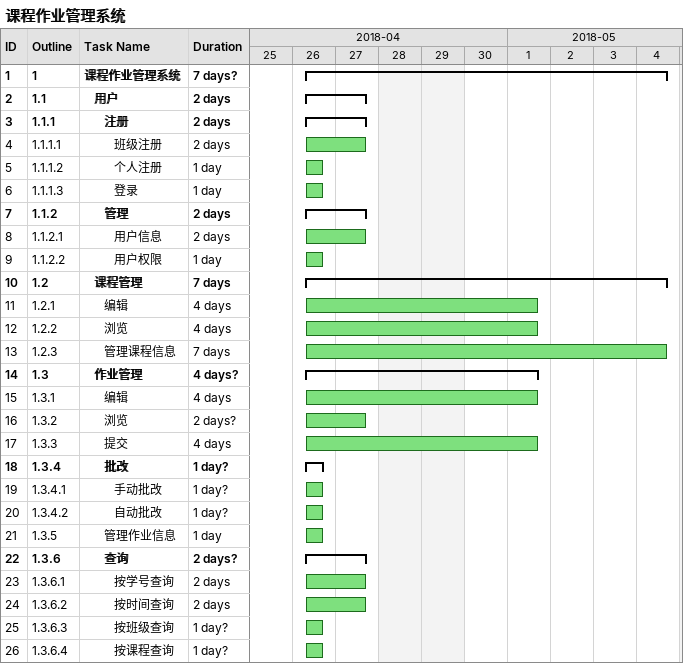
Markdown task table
课程作业管理系统

| ID | WBS | Task | Duration | Start | Finish |
|---|---|---|---|---|---|
| 1 | 1 | **课程作业管理系统** | 7d? | 2018-04-26 | 2018-05-04 |
| 2 | 1.1 | **用户** | 2d | 2018-04-26 | 2018-04-27 |
| 3 | 1.1.1 | **注册** | 2d | 2018-04-26 | 2018-04-27 |
| 4 | 1.1.1.1 | 班级注册 | 2d | 2018-04-26 | 2018-04-27 |
| 5 | 1.1.1.2 | 个人注册 | 1d | 2018-04-26 | 2018-04-26 |
| 6 | 1.1.1.3 | 登录 | 1d | 2018-04-26 | 2018-04-26 |
| 7 | 1.1.2 | **管理** | 2d | 2018-04-26 | 2018-04-27 |
| 8 | 1.1.2.1 | 用户信息 | 2d | 2018-04-26 | 2018-04-27 |
| 9 | 1.1.2.2 | 用户权限 | 1d | 2018-04-26 | 2018-04-26 |
| 10 | 1.2 | **课程管理** | 7d | 2018-04-26 | 2018-05-04 |
| 11 | 1.2.1 | 编辑 | 4d | 2018-04-26 | 2018-05-01 |
| 12 | 1.2.2 | 浏览 | 4d | 2018-04-26 | 2018-05-01 |
| 13 | 1.2.3 | 管理课程信息 | 7d | 2018-04-26 | 2018-05-04 |
| 14 | 1.3 | **作业管理** | 4d? | 2018-04-26 | 2018-05-01 |
| 15 | 1.3.1 | 编辑 | 4d | 2018-04-26 | 2018-05-01 |
| 16 | 1.3.2 | 浏览 | 2d? | 2018-04-26 | 2018-04-27 |
| 17 | 1.3.3 | 提交 | 4d | 2018-04-26 | 2018-05-01 |
| 18 | 1.3.4 | **批改** | 1d? | 2018-04-26 | 2018-04-26 |
| 19 | 1.3.4.1 | 手动批改 | 1d? | 2018-04-26 | 2018-04-26 |
| 20 | 1.3.4.2 | 自动批改 | 1d? | 2018-04-26 | 2018-04-26 |
| 21 | 1.3.5 | 管理作业信息 | 1d | 2018-04-26 | 2018-04-26 |
| 22 | 1.3.6 | **查询** | 2d? | 2018-04-26 | 2018-04-27 |
| 23 | 1.3.6.1 | 按学号查询 | 2d | 2018-04-26 | 2018-04-27 |
| 24 | 1.3.6.2 | 按时间查询 | 2d | 2018-04-26 | 2018-04-27 |
| 25 | 1.3.6.3 | 按班级查询 | 1d? | 2018-04-26 | 2018-04-26 |
| 26 | 1.3.6.4 | 按课程查询 | 1d? | 2018-04-26 | 2018-04-26 |
